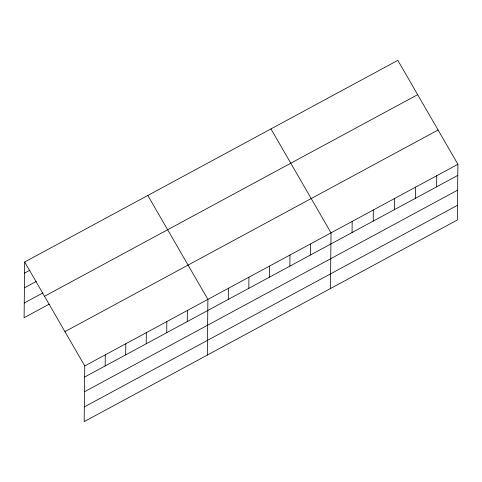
<?xml version="1.0" encoding="UTF-8"?>
<svg xmlns="http://www.w3.org/2000/svg" width="482" height="482" viewBox="0 0 482 482"><rect width="100%" height="100%" fill="white"/><g stroke="black" fill="none" stroke-linecap="round" stroke-linejoin="round"><path stroke-width="0.72" d="M24.684 261.997L84.754 365.922L84.169 421.636L457.316 220.003L457.9 164.29L397.831 60.364L24.684 261.997L24.1 317.71L49.254 304.118M105.16 365.946L105.281 354.83M125.688 354.854L125.802 343.744M146.209 343.762L146.323 332.652M166.73 332.676L166.844 321.56M187.251 321.584L187.371 310.474M207.308 355.095L207.893 299.382L147.823 195.457M228.299 299.406L228.414 288.296M248.82 288.314L248.941 277.204M269.348 277.228L269.462 266.112M289.869 266.136L289.983 255.026M310.39 255.05L310.51 243.934M330.447 288.561L331.032 232.848L270.956 128.917M352.059 232.535L352.173 221.419M373.207 221.105L373.321 209.995M394.348 209.682L394.463 198.566M415.496 198.253L415.611 187.143M436.638 186.829L436.752 175.719M24.57 273.107L29.866 270.245M24.413 287.826L36.331 281.386M24.257 302.991L42.79 292.972M44.507 296.291L417.653 94.659M64.931 331.628L438.078 129.995M84.754 365.922L457.9 164.29M84.639 377.032L457.786 175.406M84.483 391.752L457.629 190.125M84.326 406.916L457.472 205.284"/></g></svg>
